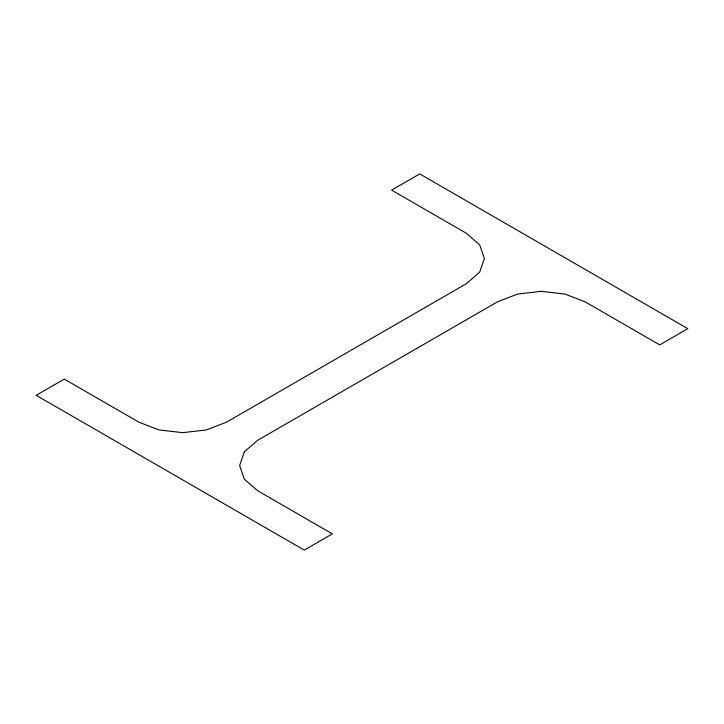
<?xml version="1.0" encoding="UTF-8"?>
<svg xmlns="http://www.w3.org/2000/svg" width="724" height="724" viewBox="0 0 724 724"><rect width="100%" height="100%" fill="white"/><g stroke="black" fill="none" stroke-linecap="round" stroke-linejoin="round"><path stroke-width="1.09" d="M244.35 451.821L239.626 465.514L244.35 479.207L257.78 490.809L332.37 533.878L304.279 550.095L36.2 395.322L64.291 379.104L138.89 422.173L158.99 429.929L182.701 432.653L206.421 429.929L226.522 422.173L466.22 283.781L479.65 272.179L484.374 258.486L479.65 244.793L466.22 233.191L391.63 190.122L419.721 173.905L687.8 328.678L659.709 344.896L585.11 301.827L565.01 294.071L541.299 291.347L517.579 294.071L497.479 301.827L257.78 440.219L244.35 451.821"/></g></svg>
